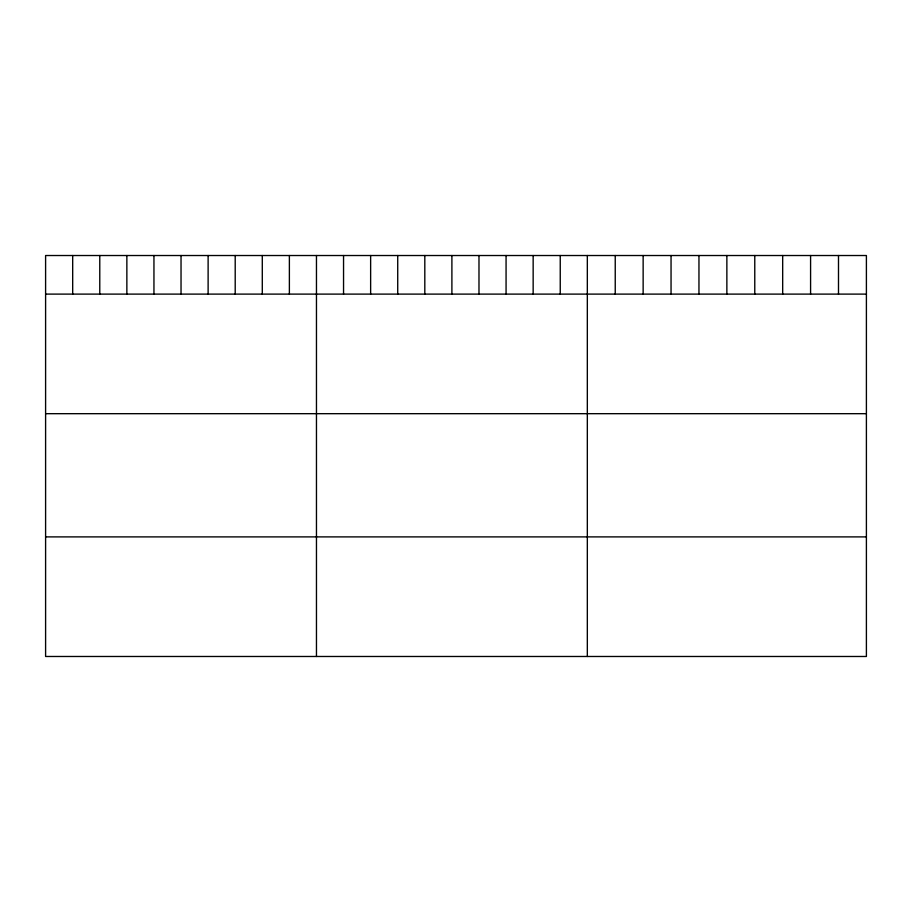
<?xml version="1.0" encoding="UTF-8"?>
<svg xmlns="http://www.w3.org/2000/svg" width="912" height="912" viewBox="0 0 912 912"><rect width="100%" height="100%" fill="white"/><g stroke="black" fill="none" stroke-linecap="round" stroke-linejoin="round"><path stroke-width="1.37" d="M866.4 294.109L866.4 656.48L45.6 656.48L45.6 255.52L866.4 255.52L866.4 294.109L45.6 294.109M45.6 413.683L866.4 413.683M45.6 536.894L866.4 536.894M838.493 255.52L838.493 294.109M810.586 255.52L810.586 294.109M782.678 255.52L782.678 294.109M754.771 255.52L754.771 294.109M726.864 255.52L726.864 294.109M698.957 255.52L698.957 294.109M671.05 255.52L671.05 294.109M643.142 255.52L643.142 294.109M615.235 255.52L615.235 294.109M587.328 255.52L587.328 656.48M560.242 255.52L560.242 294.109M533.155 255.52L533.155 294.109M506.069 255.52L506.069 294.109M478.982 255.52L478.982 294.109M451.896 255.52L451.896 294.109M424.81 255.52L424.81 294.109M397.723 255.52L397.723 294.109M370.637 255.52L370.637 294.109M343.55 255.52L343.55 294.109M316.464 255.52L316.464 656.48M289.378 255.52L289.378 294.109M262.291 255.52L262.291 294.109M235.205 255.52L235.205 294.109M208.118 255.52L208.118 294.109M181.032 255.52L181.032 294.109M153.946 255.52L153.946 294.109M126.859 255.52L126.859 294.109M99.773 255.52L99.773 294.109M72.686 255.52L72.686 294.109"/></g></svg>
